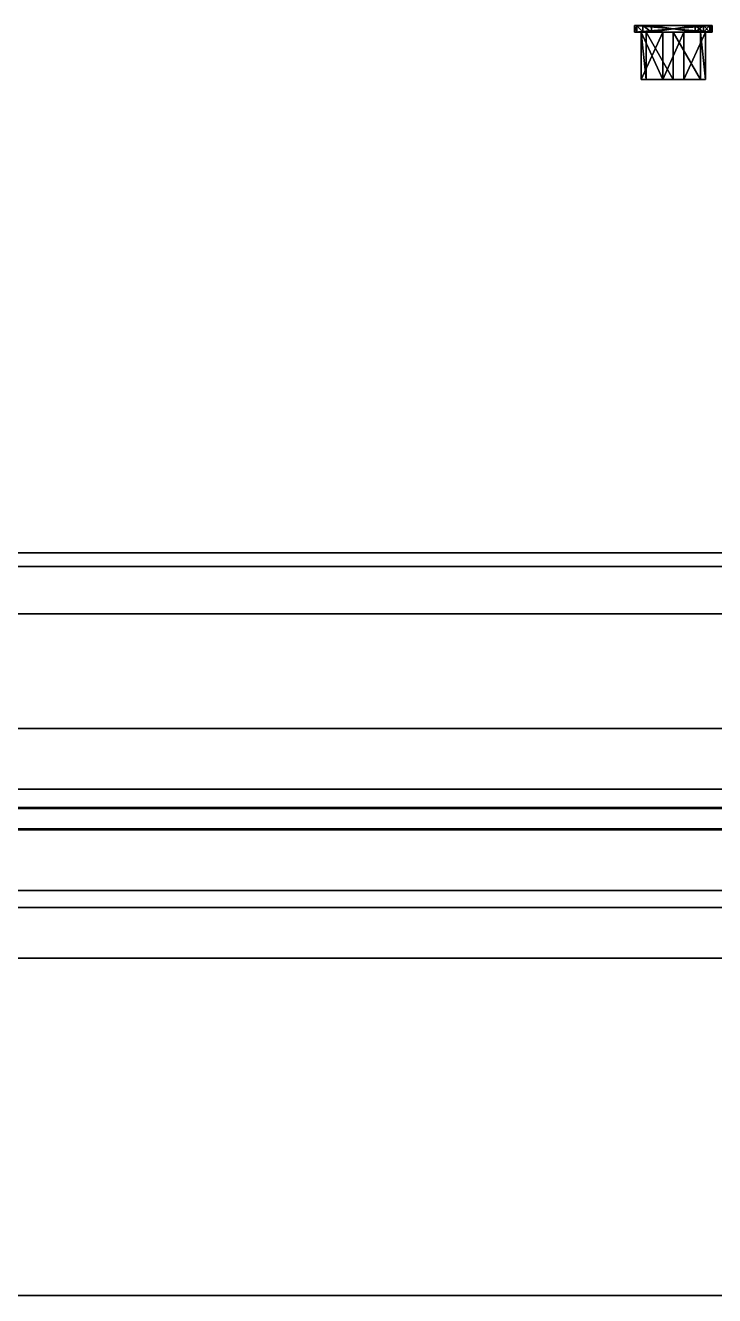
# Model space of a CAD drawing. Extents: x -100 to 4856, y -100 to 4830.
# Drawn here: x 2030.9 to 2235.2, y -100 to 276.3 of the extents above; entities that cross this region are included whole.
import ezdxf

# ---------------------------------------------------------------- set-up
doc = ezdxf.new("R2010")
doc.units = 0
for name, color, linetype in [('LAYER0', 7, 'CONTINUOUS'), ('LAYER1098', 7, 'CONTINUOUS'), ('LAYER1101', 7, 'CONTINUOUS'), ('LAYER1195', 7, 'CONTINUOUS'), ('LAYER1204', 7, 'CONTINUOUS'), ('LAYER25', 7, 'CONTINUOUS'), ('LAYER837', 7, 'CONTINUOUS'), ('LAYER843', 7, 'CONTINUOUS'), ('LAYER849', 7, 'CONTINUOUS'), ('LAYER852', 7, 'CONTINUOUS'), ('LAYER861', 7, 'CONTINUOUS'), ('LAYER872', 7, 'CONTINUOUS'), ('LAYER90', 7, 'CONTINUOUS')]:
    doc.layers.add(name, color=color, linetype=linetype)

msp = doc.modelspace()

# ---------------------------------------------------------------- linework, layer by layer
at = {"layer": 'LAYER0', "invisible_edges": 1}
for points in [[(4856, 4830, -5), (-100, -100, -5), (-100, 4830, -5), (4856, 4830, -5)], [(-100, -100, -5), (4856, 4830, -5), (4856, -100, -5), (-100, -100, -5)], [(4856, -100), (-100, 4830), (-100, -100), (4856, -100)], [(-100, 4830), (4856, -100), (4856, 4830), (-100, 4830)], [(4856, -100), (-100, -100, -5), (4856, -100, -5), (4856, -100)], [(-100, -100, -5), (4856, -100), (-100, -100), (-100, -100, -5)]]:
    msp.add_3dface(points, dxfattribs=at)
at = {"layer": 'LAYER1098', "invisible_edges": 1}
for points in [[(1838.5, 44.3, 2525), (2630.5, 44.3, 94), (1838.5, 44.3, 94), (1838.5, 44.3, 2525)], [(2630.5, 44.3, 94), (1838.5, 44.3, 2525), (2630.5, 44.3, 2525), (2630.5, 44.3, 94)], [(1838.5, 38.3, 94), (2630.5, 44.3, 94), (2630.5, 38.3, 94), (1838.5, 38.3, 94)], [(2630.5, 44.3, 94), (1838.5, 38.3, 94), (1838.5, 44.3, 94), (2630.5, 44.3, 94)], [(1838.5, 44.3, 2525), (2630.5, 38.3, 2525), (2630.5, 44.3, 2525), (1838.5, 44.3, 2525)], [(2630.5, 38.3, 2525), (1838.5, 44.3, 2525), (1838.5, 38.3, 2525), (2630.5, 38.3, 2525)], [(2630.5, 38.3, 2525), (1838.5, 38.3, 94), (2630.5, 38.3, 94), (2630.5, 38.3, 2525)], [(1838.5, 38.3, 94), (2630.5, 38.3, 2525), (1838.5, 38.3, 2525), (1838.5, 38.3, 94)]]:
    msp.add_3dface(points, dxfattribs=at)
at = {"layer": 'LAYER1101', "invisible_edges": 1}
for points in [[(1842.5, 38, 1249.5), (2626.5, 20, 1249.5), (1842.5, 20, 1249.5), (1842.5, 38, 1249.5)], [(2626.5, 20, 1249.5), (1842.5, 38, 1249.5), (2626.5, 38, 1249.5), (2626.5, 20, 1249.5)], [(2626.5, 38, 1369.5), (1842.5, 20, 1369.5), (2626.5, 20, 1369.5), (2626.5, 38, 1369.5)], [(1842.5, 20, 1369.5), (2626.5, 38, 1369.5), (1842.5, 38, 1369.5), (1842.5, 20, 1369.5)], [(1842.5, 38, 1249.5), (2626.5, 38, 1369.5), (2626.5, 38, 1249.5), (1842.5, 38, 1249.5)], [(2626.5, 38, 1369.5), (1842.5, 38, 1249.5), (1842.5, 38, 1369.5), (2626.5, 38, 1369.5)], [(1842.5, 20, 1369.5), (2626.5, 20, 1249.5), (2626.5, 20, 1369.5), (1842.5, 20, 1369.5)], [(2626.5, 20, 1249.5), (1842.5, 20, 1369.5), (1842.5, 20, 1249.5), (2626.5, 20, 1249.5)]]:
    msp.add_3dface(points, dxfattribs=at)
at = {"layer": 'LAYER1195', "invisible_edges": 1}
for points in [[(2626.5, 44.6, 1984), (1842.5, 520, 1984), (1842.5, 44.6, 1984), (2626.5, 44.6, 1984)], [(1842.5, 520, 1984), (2626.5, 44.6, 1984), (2626.5, 520, 1984), (1842.5, 520, 1984)], [(2626.5, 520, 1966), (1842.5, 44.6, 1966), (1842.5, 520, 1966), (2626.5, 520, 1966)], [(1842.5, 44.6, 1966), (2626.5, 520, 1966), (2626.5, 44.6, 1966), (1842.5, 44.6, 1966)], [(1842.5, 44.6, 1966), (2626.5, 44.6, 1984), (1842.5, 44.6, 1984), (1842.5, 44.6, 1966)], [(2626.5, 44.6, 1984), (1842.5, 44.6, 1966), (2626.5, 44.6, 1966), (2626.5, 44.6, 1984)]]:
    msp.add_3dface(points, dxfattribs=at)
at = {"layer": 'LAYER1204'}
for points in [[(2234.5, 276.29, 1995), (2211.5, 276.29, 1979), (2211.5, 276.29, 1995), (2234.5, 276.29, 1995)], [(2234.5, 276.29, 1979), (2211.5, 276.29, 1979), (2234.5, 276.29, 1995), (2234.5, 276.29, 1979)], [(2211.5, 276.29, 1995), (2234.5, 274.3, 1995), (2234.5, 276.29, 1995), (2211.5, 276.29, 1995)], [(2211.5, 274.3, 1995), (2234.5, 274.3, 1995), (2211.5, 276.29, 1995), (2211.5, 274.3, 1995)], [(2211.5, 276.29, 1979), (2211.5, 274.3, 1995), (2211.5, 276.29, 1995), (2211.5, 276.29, 1979)], [(2211.5, 274.3, 1979), (2211.5, 274.3, 1995), (2211.5, 276.29, 1979), (2211.5, 274.3, 1979)], [(2211.5, 276.29, 1979), (2234.5, 276.29, 1995), (2234.5, 276.29, 1979), (2211.5, 276.29, 1979)], [(2211.5, 276.29, 1995), (2234.5, 276.29, 1995), (2211.5, 276.29, 1979), (2211.5, 276.29, 1995)], [(2211.5, 274.3, 1995), (2211.5, 276.29, 1979), (2211.5, 274.3, 1979), (2211.5, 274.3, 1995)], [(2211.5, 276.29, 1995), (2211.5, 276.29, 1979), (2211.5, 274.3, 1995), (2211.5, 276.29, 1995)], [(2234.5, 276.29, 1995), (2211.5, 274.3, 1995), (2211.5, 276.29, 1995), (2234.5, 276.29, 1995)], [(2234.5, 274.3, 1995), (2211.5, 274.3, 1995), (2234.5, 276.29, 1995), (2234.5, 274.3, 1995)], [(2212.17, 274.3, 1976.5), (2211.5, 276.29, 1979), (2212.17, 276.29, 1976.5), (2212.17, 274.3, 1976.5)], [(2211.5, 274.3, 1979), (2211.5, 276.29, 1979), (2212.17, 274.3, 1976.5), (2211.5, 274.3, 1979)], [(2211.5, 276.29, 1979), (2233.83, 276.29, 1976.5), (2212.17, 276.29, 1976.5), (2211.5, 276.29, 1979)], [(2234.5, 276.29, 1979), (2233.83, 276.29, 1976.5), (2211.5, 276.29, 1979), (2234.5, 276.29, 1979)], [(2212.17, 276.29, 1976.5), (2234.5, 276.29, 1979), (2211.5, 276.29, 1979), (2212.17, 276.29, 1976.5)], [(2211.5, 276.29, 1979), (2212.17, 274.3, 1976.5), (2212.17, 276.29, 1976.5), (2211.5, 276.29, 1979)], [(2211.5, 274.3, 1979), (2212.17, 274.3, 1976.5), (2211.5, 276.29, 1979), (2211.5, 274.3, 1979)], [(2214, 274.3, 1974.67), (2212.17, 276.29, 1976.5), (2214, 276.29, 1974.67), (2214, 274.3, 1974.67)], [(2212.17, 274.3, 1976.5), (2212.17, 276.29, 1976.5), (2214, 274.3, 1974.67), (2212.17, 274.3, 1976.5)], [(2212.17, 276.29, 1976.5), (2233.83, 276.29, 1976.5), (2214, 276.29, 1974.67), (2212.17, 276.29, 1976.5)], [(2233.83, 276.29, 1976.5), (2234.5, 276.29, 1979), (2212.17, 276.29, 1976.5), (2233.83, 276.29, 1976.5)], [(2214, 276.29, 1974.67), (2233.83, 276.29, 1976.5), (2212.17, 276.29, 1976.5), (2214, 276.29, 1974.67)], [(2212.17, 276.29, 1976.5), (2214, 274.3, 1974.67), (2214, 276.29, 1974.67), (2212.17, 276.29, 1976.5)], [(2212.17, 274.3, 1976.5), (2214, 274.3, 1974.67), (2212.17, 276.29, 1976.5), (2212.17, 274.3, 1976.5)], [(2216.5, 274.3, 1974), (2214, 276.29, 1974.67), (2216.5, 276.29, 1974), (2216.5, 274.3, 1974)], [(2214, 274.3, 1974.67), (2214, 276.29, 1974.67), (2216.5, 274.3, 1974), (2214, 274.3, 1974.67)], [(2214, 276.29, 1974.67), (2233.83, 276.29, 1976.5), (2232, 276.29, 1974.67), (2214, 276.29, 1974.67)], [(2214, 276.29, 1974.67), (2232, 276.29, 1974.67), (2216.5, 276.29, 1974), (2214, 276.29, 1974.67)], [(2232, 276.29, 1974.67), (2233.83, 276.29, 1976.5), (2214, 276.29, 1974.67), (2232, 276.29, 1974.67)], [(2216.5, 276.29, 1974), (2232, 276.29, 1974.67), (2214, 276.29, 1974.67), (2216.5, 276.29, 1974)], [(2214, 276.29, 1974.67), (2216.5, 274.3, 1974), (2216.5, 276.29, 1974), (2214, 276.29, 1974.67)], [(2214, 274.3, 1974.67), (2216.5, 274.3, 1974), (2214, 276.29, 1974.67), (2214, 274.3, 1974.67)], [(2229.5, 274.3, 1974), (2216.5, 276.29, 1974), (2216.5, 274.3, 1974), (2229.5, 274.3, 1974)], [(2229.5, 276.29, 1974), (2216.5, 276.29, 1974), (2229.5, 274.3, 1974), (2229.5, 276.29, 1974)], [(2229.5, 276.29, 1974), (2216.5, 274.3, 1974), (2216.5, 276.29, 1974), (2229.5, 276.29, 1974)], [(2229.5, 274.3, 1974), (2216.5, 274.3, 1974), (2229.5, 276.29, 1974), (2229.5, 274.3, 1974)], [(2216.5, 276.29, 1974), (2232, 276.29, 1974.67), (2229.5, 276.29, 1974), (2216.5, 276.29, 1974)], [(2229.5, 276.29, 1974), (2232, 276.29, 1974.67), (2216.5, 276.29, 1974), (2229.5, 276.29, 1974)], [(2229.5, 276.29, 1974), (2232, 274.3, 1974.67), (2229.5, 274.3, 1974), (2229.5, 276.29, 1974)], [(2232, 276.29, 1974.67), (2232, 274.3, 1974.67), (2229.5, 276.29, 1974), (2232, 276.29, 1974.67)], [(2232, 276.29, 1974.67), (2229.5, 274.3, 1974), (2229.5, 276.29, 1974), (2232, 276.29, 1974.67)], [(2232, 274.3, 1974.67), (2229.5, 274.3, 1974), (2232, 276.29, 1974.67), (2232, 274.3, 1974.67)], [(2232, 276.29, 1974.67), (2233.83, 274.3, 1976.5), (2232, 274.3, 1974.67), (2232, 276.29, 1974.67)], [(2233.83, 276.29, 1976.5), (2233.83, 274.3, 1976.5), (2232, 276.29, 1974.67), (2233.83, 276.29, 1976.5)], [(2233.83, 276.29, 1976.5), (2232, 274.3, 1974.67), (2232, 276.29, 1974.67), (2233.83, 276.29, 1976.5)], [(2233.83, 274.3, 1976.5), (2232, 274.3, 1974.67), (2233.83, 276.29, 1976.5), (2233.83, 274.3, 1976.5)], [(2233.83, 276.29, 1976.5), (2234.5, 274.3, 1979), (2233.83, 274.3, 1976.5), (2233.83, 276.29, 1976.5)], [(2234.5, 276.29, 1979), (2234.5, 274.3, 1979), (2233.83, 276.29, 1976.5), (2234.5, 276.29, 1979)], [(2234.5, 276.29, 1979), (2233.83, 274.3, 1976.5), (2233.83, 276.29, 1976.5), (2234.5, 276.29, 1979)], [(2234.5, 274.3, 1979), (2233.83, 274.3, 1976.5), (2234.5, 276.29, 1979), (2234.5, 274.3, 1979)], [(2234.5, 274.3, 1979), (2234.5, 276.29, 1995), (2234.5, 276.29, 1979), (2234.5, 274.3, 1979)], [(2234.5, 274.3, 1995), (2234.5, 276.29, 1995), (2234.5, 274.3, 1979), (2234.5, 274.3, 1995)], [(2234.5, 276.29, 1995), (2234.5, 274.3, 1979), (2234.5, 276.29, 1979), (2234.5, 276.29, 1995)], [(2234.5, 274.3, 1995), (2234.5, 274.3, 1979), (2234.5, 276.29, 1995), (2234.5, 274.3, 1995)], [(2234.5, 274.3, 1995), (2211.5, 274.3, 1979), (2211.5, 274.3, 1995), (2234.5, 274.3, 1995)], [(2234.5, 274.3, 1979), (2211.5, 274.3, 1979), (2234.5, 274.3, 1995), (2234.5, 274.3, 1979)], [(2234.5, 274.3, 1979), (2211.5, 274.3, 1995), (2211.5, 274.3, 1979), (2234.5, 274.3, 1979)], [(2234.5, 274.3, 1995), (2211.5, 274.3, 1995), (2234.5, 274.3, 1979), (2234.5, 274.3, 1995)], [(2233.83, 274.3, 1976.5), (2211.5, 274.3, 1979), (2212.17, 274.3, 1976.5), (2233.83, 274.3, 1976.5)], [(2234.5, 274.3, 1979), (2211.5, 274.3, 1979), (2233.83, 274.3, 1976.5), (2234.5, 274.3, 1979)], [(2212.17, 274.3, 1976.5), (2234.5, 274.3, 1979), (2211.5, 274.3, 1979), (2212.17, 274.3, 1976.5)], [(2232, 274.3, 1974.67), (2212.17, 274.3, 1976.5), (2214, 274.3, 1974.67), (2232, 274.3, 1974.67)], [(2233.83, 274.3, 1976.5), (2212.17, 274.3, 1976.5), (2232, 274.3, 1974.67), (2233.83, 274.3, 1976.5)], [(2233.83, 274.3, 1976.5), (2234.5, 274.3, 1979), (2212.17, 274.3, 1976.5), (2233.83, 274.3, 1976.5)], [(2214, 274.3, 1974.67), (2233.83, 274.3, 1976.5), (2212.17, 274.3, 1976.5), (2214, 274.3, 1974.67)], [(2214.917, 260.3, 1979.613), (2213.482, 274.3, 1988.569), (2214.917, 274.3, 1979.613), (2214.917, 260.3, 1979.613)], [(2213.482, 260.3, 1988.569), (2213.482, 274.3, 1988.569), (2214.917, 260.3, 1979.613), (2213.482, 260.3, 1988.569)], [(2213.482, 274.3, 1988.569), (2219.877, 260.3, 1995), (2219.877, 274.3, 1995), (2213.482, 274.3, 1988.569)], [(2213.482, 260.3, 1988.569), (2219.877, 260.3, 1995), (2213.482, 274.3, 1988.569), (2213.482, 260.3, 1988.569)], [(2213.482, 274.3, 1988.569), (2214.917, 260.3, 1979.613), (2214.917, 274.3, 1979.613), (2213.482, 274.3, 1988.569)], [(2213.482, 260.3, 1988.569), (2214.917, 260.3, 1979.613), (2213.482, 274.3, 1988.569), (2213.482, 260.3, 1988.569)], [(2219.877, 274.3, 1995), (2213.482, 260.3, 1988.569), (2213.482, 274.3, 1988.569), (2219.877, 274.3, 1995)], [(2219.877, 260.3, 1995), (2213.482, 260.3, 1988.569), (2219.877, 274.3, 1995), (2219.877, 260.3, 1995)], [(2229.5, 274.3, 1974), (2214, 274.3, 1974.67), (2216.5, 274.3, 1974), (2229.5, 274.3, 1974)], [(2232, 274.3, 1974.67), (2214, 274.3, 1974.67), (2229.5, 274.3, 1974), (2232, 274.3, 1974.67)], [(2232, 274.3, 1974.67), (2233.83, 274.3, 1976.5), (2214, 274.3, 1974.67), (2232, 274.3, 1974.67)], [(2216.5, 274.3, 1974), (2232, 274.3, 1974.67), (2214, 274.3, 1974.67), (2216.5, 274.3, 1974)], [(2223, 260.3, 1975.5), (2214.917, 274.3, 1979.613), (2223, 274.3, 1975.5), (2223, 260.3, 1975.5)], [(2214.917, 260.3, 1979.613), (2214.917, 274.3, 1979.613), (2223, 260.3, 1975.5), (2214.917, 260.3, 1979.613)], [(2214.917, 274.3, 1979.613), (2223, 260.3, 1975.5), (2223, 274.3, 1975.5), (2214.917, 274.3, 1979.613)], [(2214.917, 260.3, 1979.613), (2223, 260.3, 1975.5), (2214.917, 274.3, 1979.613), (2214.917, 260.3, 1979.613)], [(2229.5, 274.3, 1974), (2232, 274.3, 1974.67), (2216.5, 274.3, 1974), (2229.5, 274.3, 1974)], [(2219.877, 260.3, 1995), (2226.123, 274.3, 1995), (2219.877, 274.3, 1995), (2219.877, 260.3, 1995)], [(2226.123, 260.3, 1995), (2226.123, 274.3, 1995), (2219.877, 260.3, 1995), (2226.123, 260.3, 1995)], [(2226.123, 274.3, 1995), (2219.877, 260.3, 1995), (2219.877, 274.3, 1995), (2226.123, 274.3, 1995)], [(2226.123, 260.3, 1995), (2219.877, 260.3, 1995), (2226.123, 274.3, 1995), (2226.123, 260.3, 1995)], [(2223, 274.3, 1975.5), (2231.083, 260.3, 1979.613), (2223, 260.3, 1975.5), (2223, 274.3, 1975.5)], [(2231.083, 274.3, 1979.613), (2231.083, 260.3, 1979.613), (2223, 274.3, 1975.5), (2231.083, 274.3, 1979.613)], [(2223, 274.3, 1975.5), (2231.083, 260.3, 1979.613), (2231.083, 274.3, 1979.613), (2223, 274.3, 1975.5)], [(2223, 260.3, 1975.5), (2231.083, 260.3, 1979.613), (2223, 274.3, 1975.5), (2223, 260.3, 1975.5)], [(2232.518, 274.3, 1988.569), (2226.123, 260.3, 1995), (2232.518, 260.3, 1988.569), (2232.518, 274.3, 1988.569)], [(2226.123, 274.3, 1995), (2226.123, 260.3, 1995), (2232.518, 274.3, 1988.569), (2226.123, 274.3, 1995)], [(2232.518, 274.3, 1988.569), (2226.123, 260.3, 1995), (2226.123, 274.3, 1995), (2232.518, 274.3, 1988.569)], [(2232.518, 260.3, 1988.569), (2226.123, 260.3, 1995), (2232.518, 274.3, 1988.569), (2232.518, 260.3, 1988.569)], [(2231.083, 274.3, 1979.613), (2232.518, 260.3, 1988.569), (2231.083, 260.3, 1979.613), (2231.083, 274.3, 1979.613)], [(2232.518, 274.3, 1988.569), (2232.518, 260.3, 1988.569), (2231.083, 274.3, 1979.613), (2232.518, 274.3, 1988.569)], [(2231.083, 274.3, 1979.613), (2232.518, 260.3, 1988.569), (2232.518, 274.3, 1988.569), (2231.083, 274.3, 1979.613)], [(2231.083, 260.3, 1979.613), (2232.518, 260.3, 1988.569), (2231.083, 274.3, 1979.613), (2231.083, 260.3, 1979.613)], [(2223, 260.3, 1995), (2213.482, 260.3, 1988.569), (2223, 260.3, 1988.5), (2223, 260.3, 1995)], [(2219.877, 260.3, 1995), (2213.482, 260.3, 1988.569), (2223, 260.3, 1995), (2219.877, 260.3, 1995)], [(2213.482, 260.3, 1988.569), (2214.917, 260.3, 1979.613), (2223, 260.3, 1988.5), (2213.482, 260.3, 1988.569)], [(2213.482, 260.3, 1988.569), (2214.917, 260.3, 1979.613), (2223, 260.3, 1988.5), (2213.482, 260.3, 1988.569)], [(2223, 260.3, 1995), (2213.482, 260.3, 1988.569), (2223, 260.3, 1988.5), (2223, 260.3, 1995)], [(2219.877, 260.3, 1995), (2213.482, 260.3, 1988.569), (2223, 260.3, 1995), (2219.877, 260.3, 1995)], [(2223, 260.3, 1982), (2214.917, 260.3, 1979.613), (2223, 260.3, 1975.5), (2223, 260.3, 1982)], [(2223, 260.3, 1988.5), (2214.917, 260.3, 1979.613), (2223, 260.3, 1982), (2223, 260.3, 1988.5)], [(2214.917, 260.3, 1979.613), (2223, 260.3, 1975.5), (2223, 260.3, 1982), (2214.917, 260.3, 1979.613)], [(2223, 260.3, 1988.5), (2214.917, 260.3, 1979.613), (2223, 260.3, 1982), (2223, 260.3, 1988.5)], [(2231.083, 260.3, 1979.613), (2223, 260.3, 1982), (2223, 260.3, 1975.5), (2231.083, 260.3, 1979.613)], [(2232.518, 260.3, 1988.569), (2223, 260.3, 1982), (2231.083, 260.3, 1979.613), (2232.518, 260.3, 1988.569)], [(2223, 260.3, 1988.5), (2223, 260.3, 1982), (2232.518, 260.3, 1988.569), (2223, 260.3, 1988.5)], [(2226.123, 260.3, 1995), (2223, 260.3, 1988.5), (2232.518, 260.3, 1988.569), (2226.123, 260.3, 1995)], [(2223, 260.3, 1995), (2223, 260.3, 1988.5), (2226.123, 260.3, 1995), (2223, 260.3, 1995)], [(2231.083, 260.3, 1979.613), (2223, 260.3, 1975.5), (2223, 260.3, 1982), (2231.083, 260.3, 1979.613)], [(2223, 260.3, 1988.5), (2231.083, 260.3, 1979.613), (2223, 260.3, 1982), (2223, 260.3, 1988.5)], [(2232.518, 260.3, 1988.569), (2231.083, 260.3, 1979.613), (2223, 260.3, 1988.5), (2232.518, 260.3, 1988.569)], [(2223, 260.3, 1995), (2232.518, 260.3, 1988.569), (2223, 260.3, 1988.5), (2223, 260.3, 1995)], [(2226.123, 260.3, 1995), (2232.518, 260.3, 1988.569), (2223, 260.3, 1995), (2226.123, 260.3, 1995)]]:
    msp.add_3dface(points, dxfattribs=at)
at = {"layer": 'LAYER25', "invisible_edges": 1}
for points in [[(973, 0), (3596, -100), (873, -100), (973, 0)], [(3596, -100), (973, 0), (3496, 0), (3596, -100)], [(973, 0, 2594), (3496, 0), (973, 0), (973, 0, 2594)], [(3496, 0), (973, 0, 2594), (3496, 0, 2594), (3496, 0)], [(3596, -100, 2594), (873, -100), (3596, -100), (3596, -100, 2594)], [(873, -100), (3596, -100, 2594), (873, -100, 2594), (873, -100)]]:
    msp.add_3dface(points, dxfattribs=at)
at = {"layer": 'LAYER837', "invisible_edges": 1}
for points in [[(2626.5, 44.6, 316.49), (1842.5, 520, 316.49), (1842.5, 44.6, 316.49), (2626.5, 44.6, 316.49)], [(1842.5, 520, 316.49), (2626.5, 44.6, 316.49), (2626.5, 520, 316.49), (1842.5, 520, 316.49)], [(2626.5, 520, 298.49), (1842.5, 44.6, 298.49), (1842.5, 520, 298.49), (2626.5, 520, 298.49)], [(1842.5, 44.6, 298.49), (2626.5, 520, 298.49), (2626.5, 44.6, 298.49), (1842.5, 44.6, 298.49)], [(1842.5, 44.6, 298.49), (2626.5, 44.6, 316.49), (1842.5, 44.6, 316.49), (1842.5, 44.6, 298.49)], [(2626.5, 44.6, 316.49), (1842.5, 44.6, 298.49), (2626.5, 44.6, 298.49), (2626.5, 44.6, 316.49)]]:
    msp.add_3dface(points, dxfattribs=at)
at = {"layer": 'LAYER843', "invisible_edges": 1}
for points in [[(1842.5, 20, 80), (2626.5, 580, 80), (2626.5, 20, 80), (1842.5, 20, 80)], [(2626.5, 580, 80), (1842.5, 20, 80), (1842.5, 580, 80), (2626.5, 580, 80)], [(1842.5, 580, 98), (2626.5, 20, 98), (2626.5, 580, 98), (1842.5, 580, 98)], [(2626.5, 20, 98), (1842.5, 580, 98), (1842.5, 20, 98), (2626.5, 20, 98)], [(2626.5, 20, 98), (1842.5, 20, 80), (2626.5, 20, 80), (2626.5, 20, 98)], [(1842.5, 20, 80), (2626.5, 20, 98), (1842.5, 20, 98), (1842.5, 20, 80)]]:
    msp.add_3dface(points, dxfattribs=at)
at = {"layer": 'LAYER849', "invisible_edges": 1}
for points in [[(1842.5, 68), (2626.5, 50), (1842.5, 50), (1842.5, 68)], [(2626.5, 50), (1842.5, 68), (2626.5, 68), (2626.5, 50)], [(2626.5, 68, 80), (1842.5, 50, 80), (2626.5, 50, 80), (2626.5, 68, 80)], [(1842.5, 50, 80), (2626.5, 68, 80), (1842.5, 68, 80), (1842.5, 50, 80)], [(1842.5, 68), (2626.5, 68, 80), (2626.5, 68), (1842.5, 68)], [(2626.5, 68, 80), (1842.5, 68), (1842.5, 68, 80), (2626.5, 68, 80)], [(1842.5, 50, 80), (2626.5, 50), (2626.5, 50, 80), (1842.5, 50, 80)], [(2626.5, 50), (1842.5, 50, 80), (1842.5, 50), (2626.5, 50)]]:
    msp.add_3dface(points, dxfattribs=at)
at = {"layer": 'LAYER852', "invisible_edges": 1}
for points in [[(2626.5, 20, 2539), (1842.5, 580, 2539), (1842.5, 20, 2539), (2626.5, 20, 2539)], [(1842.5, 580, 2539), (2626.5, 20, 2539), (2626.5, 580, 2539), (1842.5, 580, 2539)], [(2626.5, 580, 2521), (1842.5, 20, 2521), (1842.5, 580, 2521), (2626.5, 580, 2521)], [(1842.5, 20, 2521), (2626.5, 580, 2521), (2626.5, 20, 2521), (1842.5, 20, 2521)], [(1842.5, 20, 2521), (2626.5, 20, 2539), (1842.5, 20, 2539), (1842.5, 20, 2521)], [(2626.5, 20, 2539), (1842.5, 20, 2521), (2626.5, 20, 2521), (2626.5, 20, 2539)]]:
    msp.add_3dface(points, dxfattribs=at)
at = {"layer": 'LAYER861', "invisible_edges": 1}
for points in [[(1909.5, 120, 108), (2559.5, 102, 108), (1909.5, 102, 108), (1909.5, 120, 108)], [(2559.5, 102, 108), (1909.5, 120, 108), (2559.5, 120, 108), (2559.5, 102, 108)], [(2559.5, 120, 248.49), (1909.5, 102, 248.49), (2559.5, 102, 248.49), (2559.5, 120, 248.49)], [(1909.5, 102, 248.49), (2559.5, 120, 248.49), (1909.5, 120, 248.49), (1909.5, 102, 248.49)], [(1909.5, 120, 108), (2559.5, 120, 248.49), (2559.5, 120, 108), (1909.5, 120, 108)], [(2559.5, 120, 248.49), (1909.5, 120, 108), (1909.5, 120, 248.49), (2559.5, 120, 248.49)], [(1909.5, 102, 248.49), (2559.5, 102, 108), (2559.5, 102, 248.49), (1909.5, 102, 248.49)], [(2559.5, 102, 108), (1909.5, 102, 248.49), (1909.5, 102, 108), (2559.5, 102, 108)]]:
    msp.add_3dface(points, dxfattribs=at)
at = {"layer": 'LAYER872', "invisible_edges": 1}
for points in [[(1905.5, 116, 121.5), (2563.5, 488, 121.5), (2563.5, 116, 121.5), (1905.5, 116, 121.5)], [(2563.5, 488, 121.5), (1905.5, 116, 121.5), (1905.5, 488, 121.5), (2563.5, 488, 121.5)], [(1905.5, 488, 127.5), (2563.5, 116, 127.5), (2563.5, 488, 127.5), (1905.5, 488, 127.5)], [(2563.5, 116, 127.5), (1905.5, 488, 127.5), (1905.5, 116, 127.5), (2563.5, 116, 127.5)], [(2563.5, 116, 127.5), (1905.5, 116, 121.5), (2563.5, 116, 121.5), (2563.5, 116, 127.5)], [(1905.5, 116, 121.5), (2563.5, 116, 127.5), (1905.5, 116, 127.5), (1905.5, 116, 121.5)]]:
    msp.add_3dface(points, dxfattribs=at)
at = {"layer": 'LAYER90'}
for points, invisible_edges in [([(973, 0), (988, 15), (3496, 0), (973, 0)], 3), ([(988, 15, 110), (973, 0, 110), (3496, 0, 110), (988, 15, 110)], 5), ([(3496, 0), (988, 15), (3481, 15), (3496, 0)], 5), ([(988, 15, 110), (3481, 15), (988, 15), (988, 15, 110)], 1), ([(3481, 15), (988, 15, 110), (3481, 15, 110), (3481, 15)], 1), ([(988, 15, 110), (3496, 0, 110), (3481, 15, 110), (988, 15, 110)], 3), ([(3496, 0, 110), (973, 0), (3496, 0), (3496, 0, 110)], 1), ([(973, 0), (3496, 0, 110), (973, 0, 110), (973, 0)], 1)]:
    msp.add_3dface(points, dxfattribs=dict(at, invisible_edges=invisible_edges))

# ---------------------------------------------------------------- meshes
at = {"layer": 'LAYER25'}
mesh = msp.add_polymesh((2, 2), dxfattribs=at)
for k, corner in enumerate([(973, 0, 2594), (3496, 0, 2594), (873, -100, 2594), (3596, -100, 2594)]):
    mesh.set_mesh_vertex(divmod(k, 2), corner)

doc.saveas('drawing.dxf')
